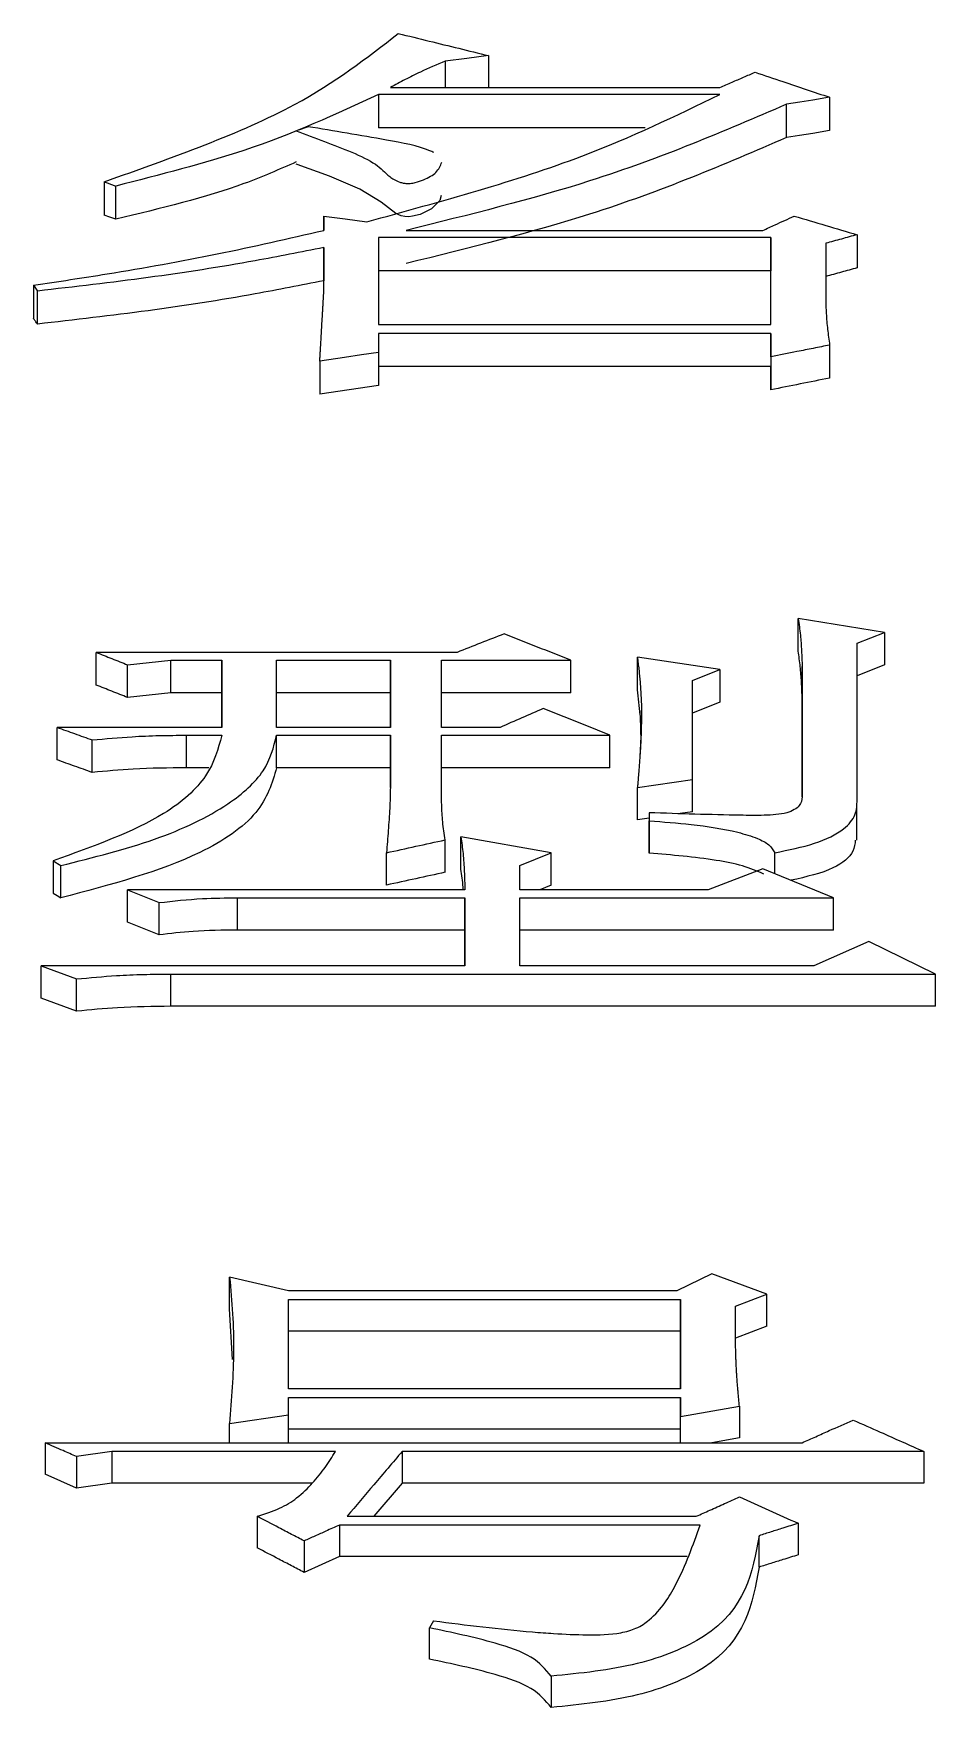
# Model space of a CAD drawing. Header units: millimetres. Extents: x 5659 to 7608, y 3628 to 5007.
# Drawn here: x 6107.949 to 6110.437, y 4837.338 to 4841.954 of the extents above; entities that cross this region are included whole.
import ezdxf

# ---------------------------------------------------------------- set-up
doc = ezdxf.new("R2010")
doc.units = ezdxf.units.MM

msp = doc.modelspace()

# ---------------------------------------------------------------- linework, layer by layer
at = {"color": 7, "linetype": 'Continuous', "lineweight": 25}
for p, q in [((6109.0848, 4841.8783), (6109.0848, 4841.8055)), ((6109.2038, 4841.8935), (6109.2038, 4841.8054)), ((6109.8419, 4841.7862), (6108.9008, 4841.7862)), ((6108.9008, 4841.7862), (6108.9008, 4841.6943)), ((6108.9333, 4841.8055), (6109.842, 4841.8054)), ((6110.1449, 4841.7785), (6110.1449, 4841.6866)), ((6110.0257, 4841.6673), (6110.0257, 4841.7592)), ((6109.6362, 4841.6943), (6108.9008, 4841.6943)), ((6108.1436, 4841.5454), (6108.1436, 4841.4538)), ((6108.176, 4841.4421), (6108.176, 4841.5337)), ((6108.7494, 4841.4115), (6108.7494, 4841.451)), ((6108.7494, 4841.451), (6108.7494, 4841.4115)), ((6108.9766, 4841.4115), (6109.961, 4841.4114)), ((6110.2206, 4841.3996), (6110.2206, 4841.3081)), ((6108.7494, 4841.3639), (6108.7494, 4841.2725)), ((6108.7495, 4841.2362), (6108.7494, 4841.3639)), ((6108.9009, 4841.3917), (6108.9009, 4841.1518)), ((6109.9826, 4841.3916), (6108.9009, 4841.3917)), ((6109.9826, 4841.1517), (6109.9826, 4841.3916)), ((6109.9826, 4841.3916), (6109.9826, 4841.3002)), ((6110.1341, 4841.3758), (6110.1341, 4841.2241)), ((6107.949, 4841.2602), (6107.9598, 4841.2442)), ((6107.949, 4841.2602), (6107.949, 4841.169)), ((6108.7494, 4841.2361), (6108.7494, 4841.2725)), ((6109.9826, 4841.3002), (6108.9009, 4841.3002)), ((6109.9826, 4841.1517), (6109.9826, 4841.3002)), ((6107.9598, 4841.153), (6107.9598, 4841.2442)), ((6108.9009, 4841.1518), (6109.9826, 4841.1517)), ((6109.9826, 4841.1275), (6108.9009, 4841.1275)), ((6108.9009, 4841.1275), (6108.9009, 4841.0749)), ((6109.9826, 4841.0627), (6109.9826, 4841.1275)), ((6109.9826, 4841.1275), (6109.9826, 4841.0364)), ((6110.1449, 4841.0952), (6110.1449, 4841.0041)), ((6108.7386, 4841.0506), (6108.7386, 4840.9596)), ((6108.9009, 4841.0749), (6108.9009, 4840.9839)), ((6109.9826, 4841.0364), (6108.9009, 4841.0364)), ((6109.9826, 4841.0627), (6109.9826, 4840.9717)), ((6109.9826, 4840.9717), (6109.9826, 4841.0364)), ((6110.2963, 4840.303), (6110.0584, 4840.3414)), ((6110.0584, 4840.2513), (6110.0584, 4840.3414)), ((6110.2206, 4840.2732), (6110.2963, 4840.303)), ((6110.2963, 4840.303), (6110.2963, 4840.213)), ((6109.1173, 4840.2475), (6108.1221, 4840.2476)), ((6108.1221, 4840.1576), (6108.1221, 4840.2476)), ((6110.2206, 4839.8404), (6110.2206, 4840.2732)), ((6108.2086, 4840.1234), (6108.2086, 4840.2133)), ((6108.3276, 4840.2262), (6108.4682, 4840.2262)), ((6108.3276, 4840.1362), (6108.3276, 4840.2262)), ((6108.4682, 4840.2262), (6108.4682, 4840.0409)), ((6108.4682, 4840.1362), (6108.4682, 4840.2262)), ((6108.6197, 4840.2261), (6108.9334, 4840.2261)), ((6108.6197, 4840.0409), (6108.6197, 4840.2261)), ((6108.9334, 4840.2261), (6108.9334, 4840.0409)), ((6108.9334, 4840.1362), (6108.9334, 4840.2261)), ((6109.074, 4840.2261), (6109.431, 4840.2261)), ((6109.074, 4840.0409), (6109.074, 4840.2261)), ((6109.431, 4840.1362), (6109.431, 4840.2261)), ((6109.6149, 4840.1448), (6109.6149, 4840.2347)), ((6109.842, 4840.2004), (6109.6149, 4840.2347)), ((6109.7663, 4840.1703), (6109.842, 4840.2004)), ((6109.842, 4840.2004), (6109.842, 4840.1105)), ((6110.0692, 4840.209), (6110.0692, 4839.8492)), ((6110.0692, 4840.1191), (6110.0692, 4840.209)), ((6110.2963, 4840.213), (6110.2206, 4840.1832)), ((6108.3276, 4840.1362), (6108.2086, 4840.1234)), ((6108.4682, 4840.1362), (6108.3276, 4840.1362)), ((6108.4682, 4840.0409), (6108.4682, 4840.1362)), ((6108.9334, 4840.1362), (6108.6197, 4840.1362)), ((6108.9334, 4840.0409), (6108.9334, 4840.1362)), ((6109.431, 4840.1362), (6109.074, 4840.1362)), ((6109.842, 4840.1105), (6109.7663, 4840.0805)), ((6110.0692, 4839.8492), (6110.0692, 4840.1191)), ((6108.4682, 4840.0409), (6108.0139, 4840.0409)), ((6108.0139, 4839.9513), (6108.0139, 4840.0409)), ((6108.3709, 4840.0193), (6108.4682, 4840.0193)), ((6108.3709, 4839.9296), (6108.3709, 4840.0193)), ((6108.6196, 4840.0192), (6108.9334, 4840.0192)), ((6108.9334, 4840.0409), (6108.6197, 4840.0409)), ((6108.9334, 4840.0192), (6108.9334, 4839.8755)), ((6108.9334, 4839.9296), (6108.9334, 4840.0192)), ((6109.2363, 4840.0409), (6109.074, 4840.0409)), ((6109.074, 4840.0192), (6109.5391, 4840.0192)), ((6109.074, 4839.8755), (6109.074, 4840.0192)), ((6109.5391, 4839.9296), (6109.5391, 4840.0192)), ((6108.1113, 4839.9166), (6108.1113, 4840.0062)), ((6108.4325, 4839.9296), (6108.3709, 4839.9296)), ((6108.9334, 4839.9296), (6108.6196, 4839.9296)), ((6108.9334, 4839.8754), (6108.9334, 4839.9296)), ((6109.5391, 4839.9296), (6109.074, 4839.9296)), ((6109.6149, 4839.8755), (6109.7663, 4839.8973)), ((6109.6149, 4839.786), (6109.6149, 4839.8755)), ((6109.7663, 4839.8078), (6109.7663, 4839.8973)), ((6109.6473, 4839.7907), (6109.6149, 4839.786)), ((6109.6473, 4839.8054), (6109.6473, 4839.7834)), ((6109.6473, 4839.8054), (6109.6473, 4839.716)), ((6109.6473, 4839.694), (6109.6473, 4839.7834)), ((6109.7663, 4839.8078), (6109.733, 4839.803)), ((6110.2201, 4839.7298), (6110.2201, 4839.8192)), ((6109.3769, 4839.6952), (6109.1281, 4839.7394)), ((6109.1281, 4839.6501), (6109.1281, 4839.7394)), ((6108.9226, 4839.606), (6108.9226, 4839.6952)), ((6109.0848, 4839.6413), (6109.0848, 4839.7305)), ((6109.2903, 4839.6598), (6109.3769, 4839.6952)), ((6109.3769, 4839.606), (6109.3769, 4839.6952)), ((6109.9935, 4839.6376), (6109.9935, 4839.6952)), ((6108.0031, 4839.6731), (6108.0247, 4839.6599)), ((6108.0031, 4839.6731), (6108.0031, 4839.5839)), ((6109.2903, 4839.5933), (6109.2903, 4839.6598)), ((6109.961, 4839.6509), (6109.8096, 4839.5933)), ((6110.1557, 4839.571), (6109.961, 4839.6509)), ((6109.3769, 4839.606), (6109.3457, 4839.5933)), ((6108.2086, 4839.5933), (6108.2952, 4839.5577)), ((6109.1389, 4839.5933), (6108.2086, 4839.5933)), ((6108.2086, 4839.5042), (6108.2086, 4839.5933)), ((6108.2952, 4839.4686), (6108.2952, 4839.5577)), ((6108.5115, 4839.571), (6109.1389, 4839.571)), ((6108.5115, 4839.482), (6108.5115, 4839.571)), ((6109.1389, 4839.571), (6109.1389, 4839.3831)), ((6109.1389, 4839.482), (6109.1389, 4839.571)), ((6109.8096, 4839.5933), (6109.2903, 4839.5933)), ((6109.2903, 4839.571), (6110.1557, 4839.571)), ((6109.2904, 4839.3831), (6109.2903, 4839.571)), ((6110.1557, 4839.4819), (6110.1557, 4839.571)), ((6108.2952, 4839.4686), (6108.2086, 4839.5042)), ((6109.1389, 4839.482), (6108.5115, 4839.482)), ((6109.1389, 4839.3831), (6109.1389, 4839.482)), ((6110.1557, 4839.4819), (6109.2903, 4839.482)), ((6110.2531, 4839.4504), (6110.1016, 4839.3831)), ((6110.437, 4839.3606), (6110.2531, 4839.4504)), ((6107.9706, 4839.2943), (6107.9706, 4839.3831)), ((6107.9706, 4839.3831), (6108.068, 4839.3471)), ((6109.1389, 4839.3831), (6107.9706, 4839.3831)), ((6110.1016, 4839.3831), (6109.2904, 4839.3831)), ((6108.068, 4839.2583), (6108.068, 4839.3471)), ((6108.3276, 4839.2718), (6108.3276, 4839.3606)), ((6108.3276, 4839.3606), (6110.437, 4839.3606)), ((6110.437, 4839.2718), (6110.437, 4839.3606)), ((6108.068, 4839.2583), (6107.9706, 4839.2943)), ((6110.437, 4839.2718), (6108.3276, 4839.2718)), ((6108.4899, 4838.437), (6108.4899, 4838.5248)), ((6108.6521, 4838.4871), (6108.4899, 4838.5248)), ((6109.8204, 4838.5341), (6109.7231, 4838.4871)), ((6109.9719, 4838.4776), (6109.8204, 4838.5341)), ((6109.7231, 4838.4871), (6108.6521, 4838.4871)), ((6108.6521, 4838.4635), (6109.7339, 4838.4635)), ((6108.6521, 4838.2168), (6108.6521, 4838.4635)), ((6109.7339, 4838.4635), (6109.7339, 4838.2168)), ((6109.7339, 4838.3759), (6109.7339, 4838.4635)), ((6109.8853, 4838.4446), (6109.9719, 4838.4776)), ((6109.9719, 4838.39), (6109.9719, 4838.4776)), ((6108.4975, 4838.2978), (6108.4899, 4838.437)), ((6109.7339, 4838.3759), (6108.6521, 4838.3759)), ((6109.7339, 4838.2168), (6109.7339, 4838.3759)), ((6109.9719, 4838.39), (6109.8853, 4838.357)), ((6109.7339, 4838.2168), (6108.6521, 4838.2168)), ((6108.6521, 4838.1929), (6109.7339, 4838.1929)), ((6108.6521, 4838.145), (6108.6521, 4838.1929)), ((6109.7339, 4838.1929), (6109.7339, 4838.1402)), ((6109.7339, 4838.1056), (6109.7339, 4838.1929)), ((6109.7339, 4838.1402), (6109.8961, 4838.169)), ((6109.8961, 4838.169), (6109.8961, 4838.0817)), ((6108.4899, 4838.1211), (6108.6521, 4838.145)), ((6108.4899, 4838.0683), (6108.4899, 4838.1211)), ((6108.6521, 4838.0683), (6108.6521, 4838.145)), ((6109.7339, 4838.0683), (6109.7339, 4838.1402)), ((6109.7339, 4838.1056), (6108.6521, 4838.1056)), ((6109.7339, 4838.0683), (6109.7339, 4838.1056)), ((6109.8961, 4838.0817), (6109.82, 4838.0682)), ((6107.9815, 4838.0683), (6110.0692, 4838.0682)), ((6107.9815, 4838.0683), (6107.9815, 4837.9812)), ((6108.1654, 4838.0442), (6108.068, 4838.0298)), ((6108.068, 4838.0298), (6108.068, 4837.9427)), ((6108.782, 4838.0442), (6108.1654, 4838.0442)), ((6108.1654, 4838.0442), (6108.1654, 4837.9571)), ((6108.9659, 4838.0442), (6108.9658, 4837.9571)), ((6110.4046, 4838.0442), (6108.9659, 4838.0442)), ((6110.4046, 4838.0442), (6110.4046, 4837.9571)), ((6108.068, 4837.9427), (6107.9815, 4837.9812)), ((6108.1654, 4837.9571), (6108.068, 4837.9427)), ((6108.7185, 4837.9571), (6108.1654, 4837.9571)), ((6108.9658, 4837.9571), (6108.8881, 4837.8654)), ((6110.4046, 4837.9571), (6108.9658, 4837.9571)), ((6108.5656, 4837.8654), (6108.5656, 4837.7786)), ((6108.8144, 4837.8654), (6109.7772, 4837.8654)), ((6110.0584, 4837.846), (6110.0584, 4837.7591)), ((6109.788, 4837.8411), (6108.7928, 4837.8411)), ((6108.7928, 4837.8411), (6108.7928, 4837.7543)), ((6109.9502, 4837.7252), (6109.9502, 4837.8119)), ((6108.6954, 4837.7974), (6108.6954, 4837.7106)), ((6108.7928, 4837.7543), (6108.6954, 4837.7106)), ((6109.7522, 4837.7543), (6108.7928, 4837.7543)), ((6109.0524, 4837.5772), (6109.0416, 4837.5575)), ((6109.0416, 4837.4711), (6109.0416, 4837.5575)), ((6109.3769, 4837.4243), (6109.3769, 4837.338))]:
    msp.add_line(p, q, dxfattribs=at)
at = {"color": 7, "linetype": 'Continuous', "lineweight": 25, "flags": 128}
for points in [[(6109.2038, 4841.8935), (6109.1443, 4841.8859), (6109.0848, 4841.8783)], [(6110.1449, 4841.7785), (6110.0986, 4841.771), (6110.0623, 4841.7651), (6110.0259, 4841.7592)], [(6108.7062, 4841.6974), (6108.6979, 4841.6944), (6108.6858, 4841.6901), (6108.6801, 4841.688)], [(6110.1449, 4841.6866), (6110.0986, 4841.6791), (6110.0622, 4841.6732), (6110.0259, 4841.6673)], [(6109.0736, 4841.5078), (6109.0699, 4841.4939), (6109.0468, 4841.4707), (6109.0153, 4841.4557), (6108.9948, 4841.4504), (6108.9844, 4841.4493), (6108.9735, 4841.4498), (6108.963, 4841.4519), (6108.9483, 4841.4578), (6108.9082, 4841.4891), (6108.8487, 4841.525), (6108.7654, 4841.5609), (6108.6759, 4841.5932), (6108.6736, 4841.5939), (6108.6736, 4841.5939)], [(6108.1437, 4841.5454), (6108.1519, 4841.5424), (6108.164, 4841.5381), (6108.176, 4841.5337)], [(6108.176, 4841.4421), (6108.1678, 4841.445), (6108.1596, 4841.448), (6108.1436, 4841.4538)], [(6108.7494, 4841.451), (6108.8089, 4841.4431), (6108.8683, 4841.4352)], [(6108.9009, 4841.0749), (6108.8539, 4841.0679), (6108.8069, 4841.0608), (6108.7386, 4841.0506)], [(6108.9009, 4840.9839), (6108.8198, 4840.9718), (6108.7386, 4840.9596)], [(6108.2086, 4840.2133), (6108.2681, 4840.2197), (6108.3276, 4840.2262)], [(6108.6196, 4839.9296), (6108.6196, 4839.9615), (6108.6196, 4840.0192)], [(6108.0247, 4839.5707), (6108.0247, 4839.6037), (6108.0247, 4839.6318), (6108.0247, 4839.6599)], [(6108.0031, 4839.5839), (6108.0139, 4839.5773), (6108.0247, 4839.5707)]]:
    msp.add_lwpolyline(points, dxfattribs=at)
at = {"color": 7, "linetype": 'Continuous', "lineweight": 25}
for points, knots in [([(6108.1436, 4841.5454), (6108.3332, 4841.6125), (6108.6683, 4841.7312), (6108.8681, 4841.8868), (6108.9549, 4841.9545)], [0, 0, 0, 0, 0.5655186, 1, 1, 1, 1]), ([(6108.9549, 4841.9545), (6108.9834, 4841.9475), (6109.0391, 4841.9339), (6109.1221, 4841.9136), (6109.1765, 4841.9002), (6109.2038, 4841.8935)], [0, 0, 0, 0, 0.343461, 0.671731, 1, 1, 1, 1]), ([(6109.0848, 4841.8783), (6109.0615, 4841.8684), (6109.0226, 4841.852), (6108.9736, 4841.8272), (6108.9468, 4841.8127), (6108.9333, 4841.8055)], [0, 0, 0, 0, 0.429081, 0.714347, 1, 1, 1, 1]), ([(6109.842, 4841.8054), (6109.8533, 4841.8103), (6109.8751, 4841.8198), (6109.9076, 4841.8339), (6109.9288, 4841.8431), (6109.9393, 4841.8476)], [0, 0, 0, 0, 0.347839, 0.673919, 1, 1, 1, 1]), ([(6109.9393, 4841.8476), (6109.9649, 4841.8391), (6110.0119, 4841.8233), (6110.0804, 4841.8002), (6110.1234, 4841.7857), (6110.1449, 4841.7785)], [0, 0, 0, 0, 0.373043, 0.686521, 1, 1, 1, 1]), ([(6108.9008, 4841.7862), (6108.7834, 4841.732), (6108.5721, 4841.6344), (6108.298, 4841.5647), (6108.176, 4841.5337)], [0, 0, 0, 0, 0.555264, 1, 1, 1, 1]), ([(6108.8683, 4841.4352), (6109.0754, 4841.4918), (6109.4418, 4841.5919), (6109.7206, 4841.7273), (6109.8419, 4841.7862)], [0, 0, 0, 0, 0.564995, 1, 1, 1, 1]), ([(6110.0258, 4841.7592), (6109.8531, 4841.6849), (6109.542, 4841.5511), (6109.1506, 4841.4545), (6108.9765, 4841.4115)], [0, 0, 0, 0, 0.555354, 1, 1, 1, 1]), ([(6108.6736, 4841.6857), (6108.7256, 4841.6667), (6108.8036, 4841.6383), (6108.8958, 4841.5964), (6108.9224, 4841.5652), (6108.9494, 4841.5473), (6108.9682, 4841.542), (6108.9784, 4841.5407), (6108.99, 4841.5411), (6109.0067, 4841.5441), (6109.0332, 4841.5536), (6109.065, 4841.572), (6109.0716, 4841.5898), (6109.0752, 4841.5994)], [0, 0, 0, 0, 0.318334, 0.477294, 0.616925, 0.687072, 0.704751, 0.71934, 0.733979, 0.755949, 0.800249, 0.89164, 1, 1, 1, 1]), ([(6109.0534, 4841.6261), (6109.0499, 4841.6278), (6109.0156, 4841.6437), (6108.8926, 4841.6664), (6108.7779, 4841.6855), (6108.7062, 4841.6974)], [0, 0, 0, 0, 0.041495, 0.400617, 1, 1, 1, 1]), ([(6110.0258, 4841.6673), (6109.8531, 4841.5931), (6109.5419, 4841.4594), (6109.1506, 4841.363), (6108.9765, 4841.3201)], [0, 0, 0, 0, 0.555295, 1, 1, 1, 1]), ([(6108.6736, 4841.6002), (6108.627, 4841.5796), (6108.4843, 4841.5167), (6108.3001, 4841.4721), (6108.176, 4841.4421)], [0, 0, 0, 0, 0.326498, 1, 1, 1, 1]), ([(6109.961, 4841.4114), (6109.9721, 4841.4165), (6109.9921, 4841.4257), (6110.021, 4841.4389), (6110.0387, 4841.4469), (6110.0475, 4841.451)], [0, 0, 0, 0, 0.38646, 0.693229, 1, 1, 1, 1]), ([(6110.0475, 4841.451), (6110.0764, 4841.4424), (6110.1341, 4841.4253), (6110.1918, 4841.4081), (6110.2206, 4841.3996)], [0, 0, 0, 0, 0.4999994, 1, 1, 1, 1]), ([(6107.949, 4841.2602), (6108.0168, 4841.2704), (6108.1887, 4841.2963), (6108.4589, 4841.3447), (6108.6524, 4841.3892), (6108.7494, 4841.4115)], [0, 0, 0, 0, 0.2452891, 0.6214693, 1, 1, 1, 1]), ([(6110.2206, 4841.3996), (6110.2062, 4841.3956), (6110.1773, 4841.3877), (6110.1485, 4841.3797), (6110.1341, 4841.3758)], [0, 0, 0, 0, 0.5, 1, 1, 1, 1]), ([(6108.7494, 4841.3639), (6108.6868, 4841.3516), (6108.5292, 4841.3205), (6108.266, 4841.2793), (6108.0621, 4841.2559), (6107.9598, 4841.2442)], [0, 0, 0, 0, 0.247522, 0.622512, 1, 1, 1, 1]), ([(6110.2206, 4841.3081), (6110.2062, 4841.3041), (6110.1773, 4841.2962), (6110.1485, 4841.2883), (6110.1341, 4841.2843)], [0, 0, 0, 0, 0.499999, 1, 1, 1, 1]), ([(6108.7494, 4841.2725), (6108.6868, 4841.2602), (6108.5291, 4841.2292), (6108.266, 4841.188), (6108.0621, 4841.1647), (6107.9598, 4841.153)], [0, 0, 0, 0, 0.247562, 0.622535, 1, 1, 1, 1]), ([(6108.7386, 4841.0506), (6108.7387, 4841.0522), (6108.7389, 4841.0545), (6108.739, 4841.0576), (6108.7392, 4841.0608), (6108.7394, 4841.0639), (6108.7396, 4841.067), (6108.7397, 4841.0694), (6108.7399, 4841.0725), (6108.7401, 4841.0756), (6108.7403, 4841.0788), (6108.7404, 4841.0811), (6108.7406, 4841.0843), (6108.7408, 4841.0874), (6108.741, 4841.0905), (6108.7411, 4841.0929), (6108.7413, 4841.096), (6108.7415, 4841.0999), (6108.7419, 4841.1061), (6108.7422, 4841.1124), (6108.7426, 4841.1186), (6108.7429, 4841.1233), (6108.7432, 4841.1295), (6108.7436, 4841.1358), (6108.7439, 4841.142), (6108.7442, 4841.1467), (6108.7446, 4841.1529), (6108.7449, 4841.1591), (6108.7453, 4841.1653), (6108.7456, 4841.17), (6108.7459, 4841.1762), (6108.7463, 4841.1824), (6108.7467, 4841.1886), (6108.7469, 4841.1933), (6108.7472, 4841.198), (6108.7474, 4841.2018), (6108.7477, 4841.2057), (6108.7478, 4841.2088), (6108.748, 4841.2119), (6108.7482, 4841.2142), (6108.7483, 4841.2173), (6108.7485, 4841.2204), (6108.7487, 4841.2235), (6108.7488, 4841.2259), (6108.749, 4841.2287), (6108.7492, 4841.2322), (6108.7494, 4841.2349), (6108.7495, 4841.2362)], [0, 0, 0, 0, 0.025173, 0.03776, 0.050346, 0.075519, 0.088105, 0.100692, 0.113278, 0.138451, 0.151038, 0.163624, 0.176211, 0.201384, 0.21397, 0.226556, 0.239143, 0.264316, 0.289489, 0.339835, 0.365007, 0.39018, 0.415353, 0.465699, 0.490872, 0.516045, 0.541218, 0.591564, 0.616737, 0.64191, 0.667082, 0.717428, 0.742601, 0.767774, 0.792947, 0.81812, 0.830706, 0.855879, 0.868466, 0.881052, 0.893639, 0.918812, 0.931398, 0.943984, 0.956571, 0.978285, 1, 1, 1, 1]), ([(6110.1341, 4841.2241), (6110.1344, 4841.21), (6110.135, 4841.1816), (6110.139, 4841.1386), (6110.1429, 4841.1096), (6110.1449, 4841.0952)], [0, 0, 0, 0, 0.328449, 0.664167, 1, 1, 1, 1]), ([(6107.9598, 4841.153), (6107.958, 4841.1556), (6107.9544, 4841.161), (6107.9508, 4841.1663), (6107.949, 4841.169)], [0, 0, 0, 0, 0.499999, 1, 1, 1, 1]), ([(6110.1449, 4841.0952), (6110.1299, 4841.0922), (6110.0999, 4841.0862), (6110.0458, 4841.0754), (6110.0067, 4841.0676), (6109.9826, 4841.0627)], [0, 0, 0, 0, 0.277507, 0.555013, 1, 1, 1, 1]), ([(6110.1449, 4841.0041), (6110.1178, 4840.9987), (6110.0638, 4840.9879), (6110.0097, 4840.9771), (6109.9826, 4840.9717)], [0, 0, 0, 0, 0.5, 1, 1, 1, 1]), ([(6110.0584, 4840.3414), (6110.0604, 4840.326), (6110.0645, 4840.2964), (6110.0677, 4840.2522), (6110.0687, 4840.2234), (6110.0692, 4840.209)], [0, 0, 0, 0, 0.349386, 0.674644, 1, 1, 1, 1]), ([(6109.2471, 4840.2988), (6109.2254, 4840.2903), (6109.1822, 4840.2732), (6109.1389, 4840.2561), (6109.1173, 4840.2475)], [0, 0, 0, 0, 0.499996, 1, 1, 1, 1]), ([(6109.431, 4840.2261), (6109.4003, 4840.2383), (6109.339, 4840.2625), (6109.2777, 4840.2867), (6109.2471, 4840.2988)], [0, 0, 0, 0, 0.5, 1, 1, 1, 1]), ([(6108.1221, 4840.2476), (6108.1365, 4840.2419), (6108.1653, 4840.2304), (6108.1942, 4840.219), (6108.2086, 4840.2133)], [0, 0, 0, 0, 0.4999989, 1, 1, 1, 1]), ([(6110.0692, 4840.1191), (6110.0686, 4840.1346), (6110.0676, 4840.1644), (6110.0642, 4840.2085), (6110.0603, 4840.237), (6110.0584, 4840.2513)], [0, 0, 0, 0, 0.349838, 0.674851, 1, 1, 1, 1]), ([(6109.6149, 4840.2347), (6109.6152, 4840.2319), (6109.6158, 4840.2263), (6109.6168, 4840.2179), (6109.6177, 4840.2095), (6109.6187, 4840.2011), (6109.6196, 4840.1927), (6109.6204, 4840.1843), (6109.6211, 4840.1773), (6109.6217, 4840.1703), (6109.6224, 4840.1632), (6109.6237, 4840.1464), (6109.6259, 4840.1098), (6109.6262, 4840.0646), (6109.625, 4840.0249), (6109.6241, 4840.0051), (6109.6236, 4839.9937), (6109.623, 4839.9824), (6109.6221, 4839.9682), (6109.6211, 4839.9539), (6109.6202, 4839.9426), (6109.6195, 4839.934), (6109.6189, 4839.9255), (6109.6183, 4839.9183), (6109.6179, 4839.9126), (6109.6176, 4839.9084), (6109.6172, 4839.9041), (6109.6169, 4839.8998), (6109.6166, 4839.8955), (6109.6162, 4839.8912), (6109.6159, 4839.887), (6109.6156, 4839.8834), (6109.6152, 4839.8796), (6109.615, 4839.8772), (6109.6149, 4839.8755)], [0, 0, 0, 0, 0.023618, 0.047236, 0.070855, 0.094473, 0.118091, 0.141709, 0.165327, 0.177136, 0.200755, 0.224373, 0.318848, 0.507812, 0.602286, 0.649522, 0.67314, 0.696758, 0.743995, 0.791231, 0.81485, 0.838468, 0.862086, 0.885704, 0.897513, 0.909322, 0.921131, 0.932941, 0.94475, 0.956559, 0.968368, 0.980177, 0.986081, 1, 1, 1, 1]), ([(6108.2086, 4840.1234), (6108.1942, 4840.1291), (6108.1653, 4840.1405), (6108.1365, 4840.1519), (6108.1221, 4840.1576)], [0, 0, 0, 0, 0.500003, 1, 1, 1, 1]), ([(6109.7663, 4839.8973), (6109.7663, 4839.9383), (6109.7663, 4840.0299), (6109.7663, 4840.1203), (6109.7663, 4840.1703)], [0, 0, 0, 0, 0.4472261, 1, 1, 1, 1]), ([(6109.6222, 4840.075), (6109.6222, 4840.0752), (6109.6205, 4840.0985), (6109.6177, 4840.1217), (6109.6149, 4840.1448)], [0, 0, 0, 0, 0.008247, 1, 1, 1, 1]), ([(6109.3552, 4840.0928), (6109.3354, 4840.0842), (6109.2957, 4840.0669), (6109.2561, 4840.0496), (6109.2363, 4840.0409)], [0, 0, 0, 0, 0.499996, 1, 1, 1, 1]), ([(6109.5391, 4840.0192), (6109.5085, 4840.0315), (6109.4472, 4840.0561), (6109.3859, 4840.0806), (6109.3552, 4840.0928)], [0, 0, 0, 0, 0.5, 1, 1, 1, 1]), ([(6109.6212, 4840.0872), (6109.6212, 4840.0872), (6109.6211, 4840.0882), (6109.6239, 4840.0274), (6109.624, 4840.0094), (6109.624, 4840.0067)], [0, 0, 0, 0, 0.007849, 0.849098, 1, 1, 1, 1]), ([(6108.4682, 4840.0193), (6108.4582, 4839.9815), (6108.438, 4839.9054), (6108.2943, 4839.7771), (6108.1143, 4839.7128), (6108.0031, 4839.6731)], [0, 0, 0, 0, 0.273464, 0.551009, 1, 1, 1, 1]), ([(6108.0139, 4840.0409), (6108.0301, 4840.0352), (6108.0626, 4840.0236), (6108.095, 4840.012), (6108.1113, 4840.0062)], [0, 0, 0, 0, 0.499998, 1, 1, 1, 1]), ([(6108.0247, 4839.6599), (6108.1138, 4839.6822), (6108.2895, 4839.7263), (6108.4825, 4839.818), (6108.5949, 4839.9195), (6108.6114, 4839.9862), (6108.6196, 4840.0192)], [0, 0, 0, 0, 0.289657, 0.571456, 0.787204, 1, 1, 1, 1]), ([(6108.1113, 4840.0062), (6108.1477, 4840.0096), (6108.2086, 4840.0153), (6108.2957, 4840.0187), (6108.3458, 4840.0191), (6108.3709, 4840.0193)], [0, 0, 0, 0, 0.426096, 0.71242, 1, 1, 1, 1]), ([(6109.624, 4840.0177), (6109.6239, 4840.0137), (6109.6237, 4840.0012), (6109.6224, 4839.9767), (6109.6215, 4839.9602)], [0, 0, 0, 0, 0.322479, 1, 1, 1, 1]), ([(6108.1113, 4839.9166), (6108.095, 4839.9224), (6108.0626, 4839.9339), (6108.0301, 4839.9455), (6108.0139, 4839.9513)], [0, 0, 0, 0, 0.500004, 1, 1, 1, 1]), ([(6108.6196, 4839.9296), (6108.6071, 4839.8875), (6108.5819, 4839.8025), (6108.3844, 4839.6663), (6108.1623, 4839.6072), (6108.0247, 4839.5707)], [0, 0, 0, 0, 0.27123, 0.548484, 1, 1, 1, 1]), ([(6108.3709, 4839.9296), (6108.3218, 4839.9291), (6108.2344, 4839.9281), (6108.1488, 4839.9201), (6108.1113, 4839.9166)], [0, 0, 0, 0, 0.560746, 1, 1, 1, 1]), ([(6108.9334, 4839.8755), (6108.9329, 4839.8563), (6108.9321, 4839.8167), (6108.9275, 4839.7566), (6108.9242, 4839.7157), (6108.9226, 4839.6952)], [0, 0, 0, 0, 0.321579, 0.660777, 1, 1, 1, 1]), ([(6109.0848, 4839.7305), (6109.0822, 4839.7471), (6109.077, 4839.7796), (6109.0745, 4839.8279), (6109.0742, 4839.8596), (6109.074, 4839.8755)], [0, 0, 0, 0, 0.341779, 0.670798, 1, 1, 1, 1]), ([(6110.0692, 4839.8492), (6110.0683, 4839.841), (6110.0666, 4839.8244), (6110.028, 4839.8016), (6109.9632, 4839.7975), (6109.8373, 4839.7994), (6109.7314, 4839.8027), (6109.6473, 4839.8054)], [0, 0, 0, 0, 0.110716, 0.223974, 0.35482, 0.487804, 1, 1, 1, 1]), ([(6109.9935, 4839.6952), (6110.0316, 4839.7028), (6110.1066, 4839.7177), (6110.1845, 4839.7562), (6110.2199, 4839.7995), (6110.2204, 4839.8268), (6110.2206, 4839.8404)], [0, 0, 0, 0, 0.291536, 0.572529, 0.787239, 1, 1, 1, 1]), ([(6109.6473, 4839.7834), (6109.686, 4839.7804), (6109.7697, 4839.7739), (6109.8728, 4839.7584), (6109.943, 4839.7369), (6109.9808, 4839.7176), (6109.9892, 4839.7027), (6109.9935, 4839.6952)], [0, 0, 0, 0, 0.279047, 0.604417, 0.761098, 0.879545, 1, 1, 1, 1]), ([(6109.1281, 4839.7394), (6109.1301, 4839.7238), (6109.1343, 4839.6918), (6109.1375, 4839.6431), (6109.1384, 4839.6099), (6109.1389, 4839.5933)], [0, 0, 0, 0, 0.3204463, 0.660167, 1, 1, 1, 1]), ([(6108.9226, 4839.6952), (6108.9496, 4839.7011), (6109.0037, 4839.7129), (6109.0578, 4839.7247), (6109.0848, 4839.7305)], [0, 0, 0, 0, 0.4999993, 1, 1, 1, 1]), ([(6109.6473, 4839.716), (6109.6473, 4839.7119), (6109.6473, 4839.7046), (6109.6473, 4839.6973), (6109.6473, 4839.694)], [0, 0, 0, 0, 0.56, 1, 1, 1, 1]), ([(6109.9636, 4839.6365), (6109.9447, 4839.6446), (6109.9064, 4839.6609), (6109.7981, 4839.6814), (6109.7097, 4839.6888), (6109.6473, 4839.694)], [0, 0, 0, 0, 0.223203, 0.452536, 1, 1, 1, 1]), ([(6110.2158, 4839.73), (6110.2148, 4839.7199), (6110.212, 4839.6922), (6110.1578, 4839.6463), (6110.0803, 4839.6287), (6110.0384, 4839.6192)], [0, 0, 0, 0, 0.210203, 0.572203, 1, 1, 1, 1]), ([(6109.1344, 4839.5933), (6109.1343, 4839.5957), (6109.133, 4839.6147), (6109.1304, 4839.6336), (6109.1281, 4839.6501)], [0, 0, 0, 0, 0.130167, 1, 1, 1, 1]), ([(6109.0848, 4839.6413), (6109.0578, 4839.6354), (6109.0037, 4839.6236), (6108.9496, 4839.6119), (6108.9226, 4839.606)], [0, 0, 0, 0, 0.5, 1, 1, 1, 1]), ([(6108.2952, 4839.5577), (6108.3349, 4839.5621), (6108.4061, 4839.57), (6108.4792, 4839.5707), (6108.5115, 4839.571)], [0, 0, 0, 0, 0.558835, 1, 1, 1, 1]), ([(6108.5115, 4839.482), (6108.4704, 4839.4814), (6108.3972, 4839.4805), (6108.3263, 4839.4723), (6108.2952, 4839.4686)], [0, 0, 0, 0, 0.561086, 1, 1, 1, 1]), ([(6108.068, 4839.3471), (6108.1044, 4839.3506), (6108.1653, 4839.3565), (6108.2524, 4839.3601), (6108.3025, 4839.3604), (6108.3276, 4839.3606)], [0, 0, 0, 0, 0.426056, 0.7124, 1, 1, 1, 1]), ([(6108.3276, 4839.2718), (6108.2786, 4839.2713), (6108.1911, 4839.2703), (6108.1056, 4839.262), (6108.068, 4839.2583)], [0, 0, 0, 0, 0.560746, 1, 1, 1, 1]), ([(6108.4899, 4838.5248), (6108.4929, 4838.4911), (6108.499, 4838.4239), (6108.503, 4838.2896), (6108.4951, 4838.1883), (6108.4899, 4838.1211)], [0, 0, 0, 0, 0.2520851, 0.5041975, 1, 1, 1, 1]), ([(6109.8961, 4838.169), (6109.8959, 4838.1712), (6109.8955, 4838.1758), (6109.8948, 4838.1827), (6109.8941, 4838.1895), (6109.8935, 4838.1964), (6109.8929, 4838.2032), (6109.8922, 4838.2101), (6109.8917, 4838.2158), (6109.8912, 4838.2215), (6109.8908, 4838.2272), (6109.8902, 4838.234), (6109.8895, 4838.2432), (6109.8889, 4838.2523), (6109.8883, 4838.2614), (6109.8879, 4838.2682), (6109.8875, 4838.2773), (6109.887, 4838.2864), (6109.8867, 4838.2955), (6109.8864, 4838.3024), (6109.8862, 4838.3115), (6109.8859, 4838.3206), (6109.8857, 4838.3296), (6109.8855, 4838.3387), (6109.8854, 4838.3478), (6109.8853, 4838.3569), (6109.8852, 4838.3637), (6109.8852, 4838.3705), (6109.8852, 4838.3773), (6109.8852, 4838.383), (6109.8851, 4838.3875), (6109.8851, 4838.392), (6109.8851, 4838.3966), (6109.8851, 4838.4011), (6109.8852, 4838.4045), (6109.8852, 4838.4079), (6109.8852, 4838.4124), (6109.8852, 4838.4169), (6109.8852, 4838.4214), (6109.8852, 4838.426), (6109.8852, 4838.4305), (6109.8853, 4838.435), (6109.8853, 4838.4393), (6109.8853, 4838.4426), (6109.8853, 4838.4446)], [0, 0, 0, 0, 0.024742, 0.049483, 0.074225, 0.098967, 0.123709, 0.14845, 0.173192, 0.185563, 0.210305, 0.235047, 0.259788, 0.309272, 0.334014, 0.358756, 0.383497, 0.432981, 0.457723, 0.482464, 0.507206, 0.55669, 0.581431, 0.606173, 0.655657, 0.680399, 0.70514, 0.729882, 0.754624, 0.779366, 0.791736, 0.804107, 0.828849, 0.84122, 0.853591, 0.865962, 0.878333, 0.903074, 0.915445, 0.927816, 0.952558, 0.964929, 0.9773, 1, 1, 1, 1]), ([(6110.0692, 4838.0682), (6110.0817, 4838.0738), (6110.1067, 4838.0849), (6110.1535, 4838.1057), (6110.1879, 4838.1209), (6110.2098, 4838.1306)], [0, 0, 0, 0, 0.2662451, 0.5324905, 1, 1, 1, 1]), ([(6110.2098, 4838.1306), (6110.2348, 4838.1196), (6110.2797, 4838.0997), (6110.3446, 4838.0708), (6110.3846, 4838.0531), (6110.4046, 4838.0442)], [0, 0, 0, 0, 0.384573, 0.692287, 1, 1, 1, 1]), ([(6108.068, 4838.0298), (6108.0557, 4838.0353), (6108.0351, 4838.0445), (6108.0062, 4838.0573), (6107.9897, 4838.0646), (6107.9815, 4838.0683)], [0, 0, 0, 0, 0.42836, 0.71418, 1, 1, 1, 1]), ([(6108.5656, 4837.8654), (6108.5873, 4837.8722), (6108.63, 4837.8855), (6108.6806, 4837.9182), (6108.7199, 4837.9569), (6108.7545, 4838.0001), (6108.7728, 4838.0295), (6108.782, 4838.0442)], [0, 0, 0, 0, 0.176065, 0.348002, 0.566634, 0.783694, 1, 1, 1, 1]), ([(6108.9659, 4838.0442), (6108.9529, 4838.0289), (6108.9269, 4837.9984), (6108.8764, 4837.9388), (6108.8389, 4837.8944), (6108.8144, 4837.8654)], [0, 0, 0, 0, 0.257226, 0.514452, 1, 1, 1, 1]), ([(6109.7772, 4837.8654), (6109.7896, 4837.871), (6109.8157, 4837.8827), (6109.8554, 4837.9005), (6109.8825, 4837.9126), (6109.8961, 4837.9187)], [0, 0, 0, 0, 0.314653, 0.657326, 1, 1, 1, 1]), ([(6109.8961, 4837.9187), (6109.9232, 4837.9066), (6109.9773, 4837.8824), (6110.0314, 4837.8581), (6110.0584, 4837.846)], [0, 0, 0, 0, 0.499999, 1, 1, 1, 1]), ([(6108.6954, 4837.7974), (6108.6838, 4837.8034), (6108.6607, 4837.8156), (6108.6174, 4837.8383), (6108.5857, 4837.8549), (6108.5656, 4837.8654)], [0, 0, 0, 0, 0.267463, 0.534927, 1, 1, 1, 1]), ([(6110.0584, 4837.846), (6110.0443, 4837.8415), (6110.0193, 4837.8337), (6109.9832, 4837.8223), (6109.9612, 4837.8154), (6109.9502, 4837.8119)], [0, 0, 0, 0, 0.39043, 0.695215, 1, 1, 1, 1]), ([(6108.7928, 4837.8411), (6108.7803, 4837.8355), (6108.7578, 4837.8254), (6108.7254, 4837.8108), (6108.7054, 4837.8019), (6108.6954, 4837.7974)], [0, 0, 0, 0, 0.384577, 0.692287, 1, 1, 1, 1]), ([(6109.0524, 4837.5772), (6109.1429, 4837.5656), (6109.2524, 4837.5516), (6109.3949, 4837.5412), (6109.476, 4837.5375), (6109.5562, 4837.5393), (6109.6162, 4837.5562), (6109.6763, 4837.6001), (6109.7365, 4837.6972), (6109.7682, 4837.7859), (6109.788, 4837.8411)], [0, 0, 0, 0, 0.23813, 0.287988, 0.366961, 0.446683, 0.487555, 0.537237, 0.712015, 1, 1, 1, 1]), ([(6109.9502, 4837.8119), (6109.9321, 4837.7106), (6109.9066, 4837.568), (6109.6174, 4837.4487), (6109.4583, 4837.4325), (6109.3769, 4837.4243)], [0, 0, 0, 0, 0.544628, 0.767125, 1, 1, 1, 1]), ([(6108.6954, 4837.7106), (6108.6838, 4837.7167), (6108.6607, 4837.7288), (6108.6174, 4837.7515), (6108.5857, 4837.7681), (6108.5656, 4837.7786)], [0, 0, 0, 0, 0.2676466, 0.5352935, 1, 1, 1, 1]), ([(6110.0584, 4837.7591), (6110.0443, 4837.7547), (6110.0192, 4837.7468), (6109.9832, 4837.7355), (6109.9612, 4837.7286), (6109.9502, 4837.7252)], [0, 0, 0, 0, 0.390574, 0.695287, 1, 1, 1, 1]), ([(6109.9502, 4837.7252), (6109.9321, 4837.624), (6109.9065, 4837.4814), (6109.6173, 4837.3624), (6109.4583, 4837.3462), (6109.3769, 4837.338)], [0, 0, 0, 0, 0.544404, 0.766963, 1, 1, 1, 1]), ([(6109.3769, 4837.4243), (6109.3613, 4837.443), (6109.3293, 4837.4815), (6109.2018, 4837.524), (6109.1027, 4837.5448), (6109.0416, 4837.5575)], [0, 0, 0, 0, 0.267599, 0.548584, 1, 1, 1, 1]), ([(6109.3769, 4837.338), (6109.3613, 4837.3567), (6109.3292, 4837.3952), (6109.2018, 4837.4376), (6109.1027, 4837.4583), (6109.0416, 4837.4711)], [0, 0, 0, 0, 0.267465, 0.548457, 1, 1, 1, 1])]:
    msp.add_open_spline(points, degree=3, knots=knots, dxfattribs=at)

doc.saveas('drawing.dxf')
